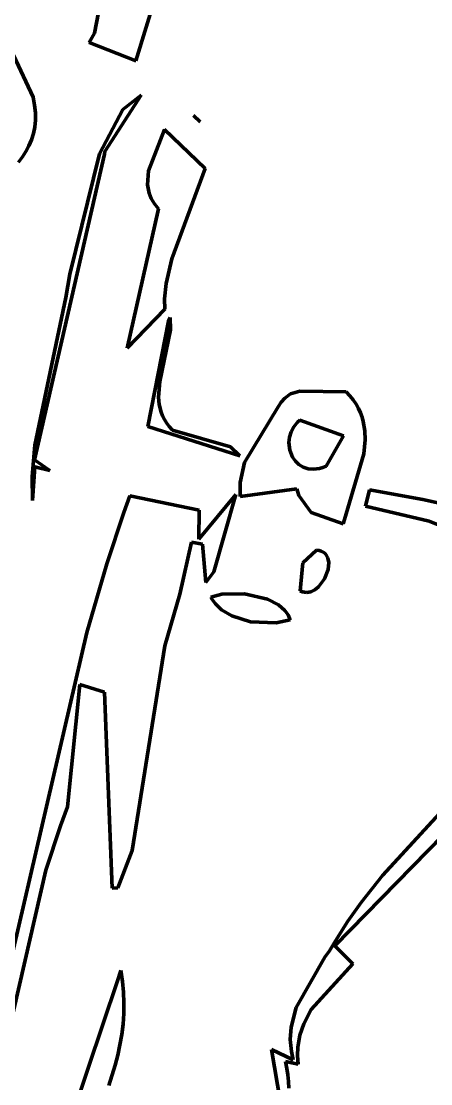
# Model space of a CAD drawing. Header units: millimetres. Extents: x 0 to 8.5, y 0 to 13.2.
# Drawn here: x 5.233 to 5.611, y 6.853 to 7.833 of the extents above; entities that cross this region are included whole.
import ezdxf

# ---------------------------------------------------------------- set-up
doc = ezdxf.new("R2010")
doc.units = ezdxf.units.MM
for name, color, linetype, lineweight in [('color#060606ff', 7, 'CONTINUOUS', 100), ('color#5c5c5cff', 7, 'CONTINUOUS', 100), ('color#aeaeaeff', 7, 'CONTINUOUS', 100), ('color#ffffffff', 7, 'CONTINUOUS', 100)]:
    doc.layers.add(name, color=color, linetype=linetype, lineweight=lineweight)

msp = doc.modelspace()

# ---------------------------------------------------------------- linework, layer by layer
at = {"layer": 'color#060606ff'}
for p, q in [((5.31154, 7.88104), (5.30042, 7.8225)), ((5.33834, 7.79703), (5.36575, 7.88643)), ((5.30042, 7.8225), (5.29548, 7.81393)), ((5.29548, 7.81393), (5.33834, 7.79703)), ((5.2436, 7.76334), (5.22541, 7.80221)), ((5.24504, 7.75594), (5.2436, 7.76334)), ((5.30975, 7.71331), (5.34337, 7.76526)), ((5.34337, 7.76526), (5.32653, 7.75217)), ((5.24574, 7.74892), (5.24504, 7.75594)), ((5.24576, 7.74224), (5.24574, 7.74892)), ((5.32653, 7.75217), (5.30501, 7.71114)), ((5.39153, 7.74644), (5.3977, 7.74059)), ((5.3977, 7.74059), (5.39153, 7.74644)), ((5.2439, 7.72984), (5.24513, 7.73589)), ((5.24513, 7.73589), (5.24576, 7.74224)), ((5.2398, 7.71858), (5.24211, 7.72408)), ((5.24211, 7.72408), (5.2439, 7.72984)), ((5.36483, 7.73362), (5.35023, 7.69545)), ((5.40255, 7.69772), (5.36483, 7.73362)), ((5.237, 7.71332), (5.2398, 7.71858)), ((5.23013, 7.70344), (5.23376, 7.70828)), ((5.23376, 7.70828), (5.237, 7.71332)), ((5.24489, 7.42899), (5.30942, 7.71099)), ((5.30501, 7.71114), (5.2774, 7.60022)), ((5.30942, 7.71099), (5.30975, 7.71331)), ((5.35023, 7.69545), (5.34919, 7.68248)), ((5.37172, 7.61418), (5.40255, 7.69772)), ((5.34919, 7.68248), (5.3506, 7.67489)), ((5.3506, 7.67489), (5.35257, 7.66996)), ((5.35257, 7.66996), (5.3555, 7.66516)), ((5.35946, 7.66051), (5.33057, 7.53178)), ((5.3555, 7.66516), (5.35946, 7.66051)), ((5.36634, 7.59158), (5.37172, 7.61418)), ((5.2774, 7.60022), (5.27391, 7.57856)), ((5.36501, 7.57755), (5.36634, 7.59158)), ((5.27391, 7.57856), (5.24524, 7.44255)), ((5.36513, 7.56795), (5.36501, 7.57755)), ((5.33057, 7.53178), (5.36513, 7.56795)), ((5.37023, 7.5601), (5.36859, 7.55688)), ((5.37037, 7.54894), (5.37023, 7.5601)), ((5.36859, 7.55688), (5.3496, 7.45964)), ((5.36055, 7.50104), (5.37037, 7.54894)), ((5.35943, 7.4868), (5.36055, 7.50104)), ((5.48128, 7.48961), (5.47578, 7.48579)), ((5.48968, 7.49231), (5.48128, 7.48961)), ((5.53254, 7.49174), (5.48968, 7.49231)), ((5.53598, 7.48795), (5.53254, 7.49174)), ((5.3601, 7.47982), (5.35943, 7.4868)), ((5.36184, 7.47296), (5.3601, 7.47982)), ((5.4726, 7.48219), (5.46985, 7.47763)), ((5.47578, 7.48579), (5.4726, 7.48219)), ((5.53898, 7.48411), (5.53598, 7.48795)), ((5.54158, 7.48021), (5.53898, 7.48411)), ((5.54379, 7.47625), (5.54158, 7.48021)), ((5.36317, 7.46957), (5.36184, 7.47296)), ((5.36484, 7.46622), (5.36317, 7.46957)), ((5.46985, 7.47763), (5.43854, 7.42644)), ((5.54563, 7.47224), (5.54379, 7.47625)), ((5.54712, 7.46819), (5.54563, 7.47224)), ((5.3496, 7.45964), (5.43439, 7.43242)), ((5.36687, 7.4629), (5.36484, 7.46622)), ((5.36928, 7.45961), (5.36687, 7.4629)), ((5.37211, 7.45637), (5.36928, 7.45961)), ((5.4842, 7.45933), (5.48763, 7.46363)), ((5.48763, 7.46363), (5.48973, 7.46562)), ((5.48973, 7.46562), (5.52997, 7.4509)), ((5.54828, 7.46409), (5.54712, 7.46819)), ((5.54968, 7.45578), (5.54828, 7.46409)), ((5.42578, 7.44093), (5.37211, 7.45637)), ((5.47973, 7.44498), (5.4803, 7.44987)), ((5.4803, 7.44987), (5.48178, 7.45469)), ((5.48178, 7.45469), (5.4842, 7.45933)), ((5.52997, 7.4509), (5.51406, 7.42311)), ((5.55, 7.44733), (5.54968, 7.45578)), ((5.24524, 7.44255), (5.24281, 7.41345)), ((5.43439, 7.43242), (5.42578, 7.44093)), ((5.48048, 7.43784), (5.47973, 7.44498)), ((5.54877, 7.43446), (5.55, 7.44733)), ((5.48302, 7.43135), (5.48048, 7.43784)), ((5.48563, 7.4276), (5.48302, 7.43135)), ((5.53084, 7.37392), (5.54877, 7.43446)), ((5.24296, 7.39135), (5.24521, 7.42254)), ((5.25911, 7.41916), (5.24489, 7.42899)), ((5.24521, 7.42254), (5.25911, 7.41916)), ((5.43854, 7.42644), (5.43457, 7.40809)), ((5.48892, 7.42449), (5.48563, 7.4276)), ((5.49285, 7.42213), (5.48892, 7.42449)), ((5.49738, 7.42068), (5.49285, 7.42213)), ((5.50245, 7.42027), (5.49738, 7.42068)), ((5.50518, 7.42049), (5.50245, 7.42027)), ((5.50803, 7.42103), (5.50518, 7.42049)), ((5.51099, 7.4219), (5.50803, 7.42103)), ((5.51406, 7.42311), (5.51099, 7.4219)), ((5.24281, 7.41345), (5.24296, 7.39135)), ((5.43457, 7.40809), (5.43474, 7.39509)), ((5.43474, 7.39509), (5.48684, 7.40199)), ((5.48684, 7.40199), (5.48881, 7.39583)), ((5.55408, 7.40124), (5.5504, 7.38625)), ((5.60337, 7.39243), (5.55408, 7.40124)), ((5.33287, 7.39572), (5.32726, 7.38014)), ((5.39693, 7.38241), (5.33287, 7.39572)), ((5.43073, 7.39682), (5.39642, 7.35576)), ((5.41036, 7.32551), (5.43073, 7.39682)), ((5.48881, 7.39583), (5.50009, 7.38026)), ((5.65295, 7.38087), (5.60337, 7.39243)), ((5.39642, 7.35576), (5.39693, 7.38241)), ((5.5504, 7.38625), (5.60918, 7.37216)), ((5.32726, 7.38014), (5.31162, 7.33307)), ((5.50009, 7.38026), (5.52967, 7.36972)), ((5.52967, 7.36972), (5.53084, 7.37392)), ((5.60918, 7.37216), (5.62978, 7.3641)), ((5.379, 7.305), (5.38974, 7.35289)), ((5.38974, 7.35289), (5.39993, 7.35101)), ((5.39993, 7.35101), (5.40294, 7.31582)), ((5.50505, 7.34562), (5.49243, 7.33391)), ((5.50744, 7.34529), (5.50505, 7.34562)), ((5.50951, 7.34468), (5.50744, 7.34529)), ((5.51129, 7.34379), (5.50951, 7.34468)), ((5.51279, 7.34265), (5.51129, 7.34379)), ((5.51401, 7.34129), (5.51279, 7.34265)), ((5.31162, 7.33307), (5.29316, 7.26963)), ((5.49243, 7.33391), (5.49007, 7.30811)), ((5.51567, 7.33802), (5.51401, 7.34129)), ((5.51637, 7.33417), (5.51567, 7.33802)), ((5.51581, 7.32774), (5.51637, 7.33417)), ((5.40294, 7.31582), (5.41036, 7.32551)), ((5.51253, 7.31902), (5.51581, 7.32774)), ((5.50701, 7.31161), (5.51253, 7.31902)), ((5.36526, 7.25723), (5.379, 7.305)), ((5.41777, 7.30495), (5.40771, 7.3023)), ((5.43882, 7.30535), (5.41777, 7.30495)), ((5.45991, 7.30031), (5.43882, 7.30535)), ((5.49007, 7.30811), (5.49208, 7.30719)), ((5.49208, 7.30719), (5.49408, 7.30666)), ((5.49408, 7.30666), (5.49607, 7.30649)), ((5.49607, 7.30649), (5.49803, 7.30666)), ((5.49803, 7.30666), (5.49995, 7.30713)), ((5.49995, 7.30713), (5.50362, 7.3089)), ((5.50362, 7.3089), (5.50701, 7.31161)), ((5.40771, 7.3023), (5.40889, 7.30007)), ((5.40889, 7.30007), (5.41184, 7.29594)), ((5.41184, 7.29594), (5.41757, 7.29054)), ((5.47003, 7.29497), (5.45991, 7.30031)), ((5.47598, 7.28978), (5.47003, 7.29497)), ((5.41757, 7.29054), (5.42715, 7.28483)), ((5.42715, 7.28483), (5.44418, 7.27948)), ((5.47894, 7.28575), (5.47598, 7.28978)), ((5.48095, 7.28127), (5.47894, 7.28575)), ((5.44418, 7.27948), (5.46792, 7.27841)), ((5.46792, 7.27841), (5.48095, 7.28127)), ((5.29316, 7.26963), (5.21482, 6.93147)), ((5.33515, 7.06846), (5.36526, 7.25723)), ((5.27532, 7.10861), (5.28683, 7.22159)), ((5.28683, 7.22159), (5.30964, 7.21448)), ((5.30964, 7.21448), (5.31673, 7.03362)), ((5.52195, 6.98066), (5.7125, 7.17496)), ((5.66666, 7.155), (5.56603, 7.04537)), ((5.26904, 7.09135), (5.27532, 7.10861)), ((5.25529, 7.05046), (5.26904, 7.09135)), ((5.32184, 7.03418), (5.33515, 7.06846)), ((5.21064, 6.85739), (5.25529, 7.05046)), ((5.56603, 7.04537), (5.54627, 7.02048)), ((5.31673, 7.03362), (5.32184, 7.03418)), ((5.54627, 7.02048), (5.53399, 7.0032)), ((5.53399, 7.0032), (5.52258, 6.98523)), ((5.52258, 6.98523), (5.51725, 6.97596)), ((5.53878, 6.96389), (5.52195, 6.98066)), ((5.51284, 6.97008), (5.4864, 6.92359)), ((5.51725, 6.97596), (5.51284, 6.97008)), ((5.50031, 6.92188), (5.53878, 6.96389)), ((5.32445, 6.95763), (5.32158, 6.94829)), ((5.32609, 6.94758), (5.32445, 6.95763)), ((5.32158, 6.94829), (5.26204, 6.77211)), ((5.32708, 6.93764), (5.32609, 6.94758)), ((5.32747, 6.9278), (5.32708, 6.93764)), ((5.3273, 6.91804), (5.32747, 6.9278)), ((5.4864, 6.92359), (5.48175, 6.90538)), ((5.49338, 6.90868), (5.50031, 6.92188)), ((5.3266, 6.90837), (5.3273, 6.91804)), ((5.32541, 6.89877), (5.3266, 6.90837)), ((5.48175, 6.90538), (5.48095, 6.89423)), ((5.4898, 6.89815), (5.49338, 6.90868)), ((5.32377, 6.88925), (5.32541, 6.89877)), ((5.48095, 6.89423), (5.48192, 6.88296)), ((5.48787, 6.88705), (5.4898, 6.89815)), ((5.32171, 6.87979), (5.32377, 6.88925)), ((5.48368, 6.87541), (5.46372, 6.88488)), ((5.46372, 6.88488), (5.47186, 6.83608)), ((5.48192, 6.88296), (5.48368, 6.87541)), ((5.48763, 6.87931), (5.48787, 6.88705)), ((5.31928, 6.87038), (5.32171, 6.87979)), ((5.47785, 6.86747), (5.47648, 6.87366)), ((5.47648, 6.87366), (5.4883, 6.8713)), ((5.4883, 6.8713), (5.48763, 6.87931)), ((5.31345, 6.85172), (5.31928, 6.87038)), ((5.4788, 6.86136), (5.47785, 6.86747)), ((5.47935, 6.85532), (5.4788, 6.86136)), ((5.47952, 6.84935), (5.47935, 6.85532))]:
    msp.add_line(p, q, dxfattribs=at)
at = {"layer": 'color#5c5c5cff'}
for p, q in [((5.35023, 7.69545), (5.36483, 7.73362)), ((5.36483, 7.73362), (5.40255, 7.69772)), ((5.34919, 7.68248), (5.35023, 7.69545)), ((5.40255, 7.69772), (5.37172, 7.61418)), ((5.3506, 7.67489), (5.34919, 7.68248)), ((5.35257, 7.66996), (5.3506, 7.67489)), ((5.3555, 7.66516), (5.35257, 7.66996)), ((5.33057, 7.53178), (5.35946, 7.66051)), ((5.35946, 7.66051), (5.3555, 7.66516)), ((5.37172, 7.61418), (5.36634, 7.59158)), ((5.36634, 7.59158), (5.36501, 7.57755)), ((5.36501, 7.57755), (5.36513, 7.56795)), ((5.36513, 7.56795), (5.33057, 7.53178)), ((5.49243, 7.33391), (5.50505, 7.34562)), ((5.50505, 7.34562), (5.50744, 7.34529)), ((5.50744, 7.34529), (5.50951, 7.34468)), ((5.50951, 7.34468), (5.51129, 7.34379)), ((5.51129, 7.34379), (5.51279, 7.34265)), ((5.51279, 7.34265), (5.51401, 7.34129)), ((5.49007, 7.30811), (5.49243, 7.33391)), ((5.51401, 7.34129), (5.51567, 7.33802)), ((5.51567, 7.33802), (5.51637, 7.33417)), ((5.51637, 7.33417), (5.51581, 7.32774)), ((5.51581, 7.32774), (5.51253, 7.31902)), ((5.51253, 7.31902), (5.50701, 7.31161)), ((5.40771, 7.3023), (5.41777, 7.30495)), ((5.41777, 7.30495), (5.43882, 7.30535)), ((5.43882, 7.30535), (5.45991, 7.30031)), ((5.49208, 7.30719), (5.49007, 7.30811)), ((5.49408, 7.30666), (5.49208, 7.30719)), ((5.49607, 7.30649), (5.49408, 7.30666)), ((5.49803, 7.30666), (5.49607, 7.30649)), ((5.49995, 7.30713), (5.49803, 7.30666)), ((5.50362, 7.3089), (5.49995, 7.30713)), ((5.50701, 7.31161), (5.50362, 7.3089)), ((5.40889, 7.30007), (5.40771, 7.3023)), ((5.41184, 7.29594), (5.40889, 7.30007)), ((5.41757, 7.29054), (5.41184, 7.29594)), ((5.45991, 7.30031), (5.47003, 7.29497)), ((5.47003, 7.29497), (5.47598, 7.28978)), ((5.42715, 7.28483), (5.41757, 7.29054)), ((5.44418, 7.27948), (5.42715, 7.28483)), ((5.47598, 7.28978), (5.47894, 7.28575)), ((5.47894, 7.28575), (5.48095, 7.28127)), ((5.46792, 7.27841), (5.44418, 7.27948)), ((5.48095, 7.28127), (5.46792, 7.27841))]:
    msp.add_line(p, q, dxfattribs=at)
at = {"layer": 'color#aeaeaeff'}
for p, q in [((5.39153, 7.74644), (5.3977, 7.74059)), ((5.3977, 7.74059), (5.39153, 7.74644))]:
    msp.add_line(p, q, dxfattribs=at)
at = {"layer": 'color#ffffffff'}
for p, q in [((5.30042, 7.8225), (5.31154, 7.88104)), ((5.36575, 7.88643), (5.33834, 7.79703)), ((5.29548, 7.81393), (5.30042, 7.8225)), ((5.33834, 7.79703), (5.29548, 7.81393)), ((5.22541, 7.80221), (5.2436, 7.76334)), ((5.2436, 7.76334), (5.24504, 7.75594)), ((5.34337, 7.76526), (5.30975, 7.71331)), ((5.32653, 7.75217), (5.34337, 7.76526)), ((5.24504, 7.75594), (5.24574, 7.74892)), ((5.24574, 7.74892), (5.24576, 7.74224)), ((5.30501, 7.71114), (5.32653, 7.75217)), ((5.24513, 7.73589), (5.2439, 7.72984)), ((5.24576, 7.74224), (5.24513, 7.73589)), ((5.24211, 7.72408), (5.2398, 7.71858)), ((5.2439, 7.72984), (5.24211, 7.72408)), ((5.2398, 7.71858), (5.237, 7.71332)), ((5.23376, 7.70828), (5.23013, 7.70344)), ((5.237, 7.71332), (5.23376, 7.70828)), ((5.30942, 7.71099), (5.24489, 7.42899)), ((5.2774, 7.60022), (5.30501, 7.71114)), ((5.30975, 7.71331), (5.30942, 7.71099)), ((5.27391, 7.57856), (5.2774, 7.60022)), ((5.24524, 7.44255), (5.27391, 7.57856)), ((5.36859, 7.55688), (5.37023, 7.5601)), ((5.37023, 7.5601), (5.37037, 7.54894)), ((5.3496, 7.45964), (5.36859, 7.55688)), ((5.37037, 7.54894), (5.36055, 7.50104)), ((5.36055, 7.50104), (5.35943, 7.4868)), ((5.47578, 7.48579), (5.48128, 7.48961)), ((5.48128, 7.48961), (5.48968, 7.49231)), ((5.48968, 7.49231), (5.53254, 7.49174)), ((5.53254, 7.49174), (5.53598, 7.48795)), ((5.35943, 7.4868), (5.3601, 7.47982)), ((5.3601, 7.47982), (5.36184, 7.47296)), ((5.46985, 7.47763), (5.4726, 7.48219)), ((5.4726, 7.48219), (5.47578, 7.48579)), ((5.53598, 7.48795), (5.53898, 7.48411)), ((5.53898, 7.48411), (5.54158, 7.48021)), ((5.54158, 7.48021), (5.54379, 7.47625)), ((5.36184, 7.47296), (5.36317, 7.46957)), ((5.36317, 7.46957), (5.36484, 7.46622)), ((5.43854, 7.42644), (5.46985, 7.47763)), ((5.54379, 7.47625), (5.54563, 7.47224)), ((5.54563, 7.47224), (5.54712, 7.46819)), ((5.43439, 7.43242), (5.3496, 7.45964)), ((5.36484, 7.46622), (5.36687, 7.4629)), ((5.36687, 7.4629), (5.36928, 7.45961)), ((5.36928, 7.45961), (5.37211, 7.45637)), ((5.48763, 7.46363), (5.4842, 7.45933)), ((5.48973, 7.46562), (5.48763, 7.46363)), ((5.52997, 7.4509), (5.48973, 7.46562)), ((5.54712, 7.46819), (5.54828, 7.46409)), ((5.54828, 7.46409), (5.54968, 7.45578)), ((5.37211, 7.45637), (5.42578, 7.44093)), ((5.4803, 7.44987), (5.47973, 7.44498)), ((5.48178, 7.45469), (5.4803, 7.44987)), ((5.4842, 7.45933), (5.48178, 7.45469)), ((5.51406, 7.42311), (5.52997, 7.4509)), ((5.54968, 7.45578), (5.55, 7.44733)), ((5.24281, 7.41345), (5.24524, 7.44255)), ((5.42578, 7.44093), (5.43439, 7.43242)), ((5.47973, 7.44498), (5.48048, 7.43784)), ((5.55, 7.44733), (5.54877, 7.43446)), ((5.48048, 7.43784), (5.48302, 7.43135)), ((5.48302, 7.43135), (5.48563, 7.4276)), ((5.54877, 7.43446), (5.53084, 7.37392)), ((5.24521, 7.42254), (5.24296, 7.39135)), ((5.24489, 7.42899), (5.25911, 7.41916)), ((5.25911, 7.41916), (5.24521, 7.42254)), ((5.43457, 7.40809), (5.43854, 7.42644)), ((5.48563, 7.4276), (5.48892, 7.42449)), ((5.48892, 7.42449), (5.49285, 7.42213)), ((5.49285, 7.42213), (5.49738, 7.42068)), ((5.49738, 7.42068), (5.50245, 7.42027)), ((5.50245, 7.42027), (5.50518, 7.42049)), ((5.50518, 7.42049), (5.50803, 7.42103)), ((5.50803, 7.42103), (5.51099, 7.4219)), ((5.51099, 7.4219), (5.51406, 7.42311)), ((5.24296, 7.39135), (5.24281, 7.41345)), ((5.43474, 7.39509), (5.43457, 7.40809)), ((5.48684, 7.40199), (5.43474, 7.39509)), ((5.48881, 7.39583), (5.48684, 7.40199)), ((5.5504, 7.38625), (5.55408, 7.40124)), ((5.55408, 7.40124), (5.60337, 7.39243)), ((5.32726, 7.38014), (5.33287, 7.39572)), ((5.33287, 7.39572), (5.39693, 7.38241)), ((5.39642, 7.35576), (5.43073, 7.39682)), ((5.43073, 7.39682), (5.41036, 7.32551)), ((5.50009, 7.38026), (5.48881, 7.39583)), ((5.60337, 7.39243), (5.65295, 7.38087)), ((5.39693, 7.38241), (5.39642, 7.35576)), ((5.60918, 7.37216), (5.5504, 7.38625)), ((5.31162, 7.33307), (5.32726, 7.38014)), ((5.52967, 7.36972), (5.50009, 7.38026)), ((5.53084, 7.37392), (5.52967, 7.36972)), ((5.62978, 7.3641), (5.60918, 7.37216)), ((5.38974, 7.35289), (5.379, 7.305)), ((5.39993, 7.35101), (5.38974, 7.35289)), ((5.40294, 7.31582), (5.39993, 7.35101)), ((5.29316, 7.26963), (5.31162, 7.33307)), ((5.41036, 7.32551), (5.40294, 7.31582)), ((5.379, 7.305), (5.36526, 7.25723)), ((5.21482, 6.93147), (5.29316, 7.26963)), ((5.36526, 7.25723), (5.33515, 7.06846)), ((5.28683, 7.22159), (5.27532, 7.10861)), ((5.30964, 7.21448), (5.28683, 7.22159)), ((5.31673, 7.03362), (5.30964, 7.21448)), ((5.7125, 7.17496), (5.52195, 6.98066)), ((5.56603, 7.04537), (5.66666, 7.155)), ((5.27532, 7.10861), (5.26904, 7.09135)), ((5.26904, 7.09135), (5.25529, 7.05046)), ((5.33515, 7.06846), (5.32184, 7.03418)), ((5.25529, 7.05046), (5.21064, 6.85739)), ((5.54627, 7.02048), (5.56603, 7.04537)), ((5.32184, 7.03418), (5.31673, 7.03362)), ((5.53399, 7.0032), (5.54627, 7.02048)), ((5.52258, 6.98523), (5.53399, 7.0032)), ((5.51725, 6.97596), (5.52258, 6.98523)), ((5.52195, 6.98066), (5.53878, 6.96389)), ((5.4864, 6.92359), (5.51284, 6.97008)), ((5.51284, 6.97008), (5.51725, 6.97596)), ((5.53878, 6.96389), (5.50031, 6.92188)), ((5.32158, 6.94829), (5.32445, 6.95763)), ((5.32445, 6.95763), (5.32609, 6.94758)), ((5.26204, 6.77211), (5.32158, 6.94829)), ((5.32609, 6.94758), (5.32708, 6.93764)), ((5.32708, 6.93764), (5.32747, 6.9278)), ((5.32747, 6.9278), (5.3273, 6.91804)), ((5.48175, 6.90538), (5.4864, 6.92359)), ((5.50031, 6.92188), (5.49338, 6.90868)), ((5.3273, 6.91804), (5.3266, 6.90837)), ((5.3266, 6.90837), (5.32541, 6.89877)), ((5.48095, 6.89423), (5.48175, 6.90538)), ((5.49338, 6.90868), (5.4898, 6.89815)), ((5.32541, 6.89877), (5.32377, 6.88925)), ((5.48192, 6.88296), (5.48095, 6.89423)), ((5.4898, 6.89815), (5.48787, 6.88705)), ((5.32377, 6.88925), (5.32171, 6.87979)), ((5.47186, 6.83608), (5.46372, 6.88488)), ((5.46372, 6.88488), (5.48368, 6.87541)), ((5.48368, 6.87541), (5.48192, 6.88296)), ((5.48787, 6.88705), (5.48763, 6.87931)), ((5.32171, 6.87979), (5.31928, 6.87038)), ((5.4883, 6.8713), (5.47648, 6.87366)), ((5.47648, 6.87366), (5.47785, 6.86747)), ((5.48763, 6.87931), (5.4883, 6.8713)), ((5.31928, 6.87038), (5.31345, 6.85172)), ((5.47785, 6.86747), (5.4788, 6.86136)), ((5.4788, 6.86136), (5.47935, 6.85532)), ((5.47935, 6.85532), (5.47952, 6.84935))]:
    msp.add_line(p, q, dxfattribs=at)

doc.saveas('drawing.dxf')
